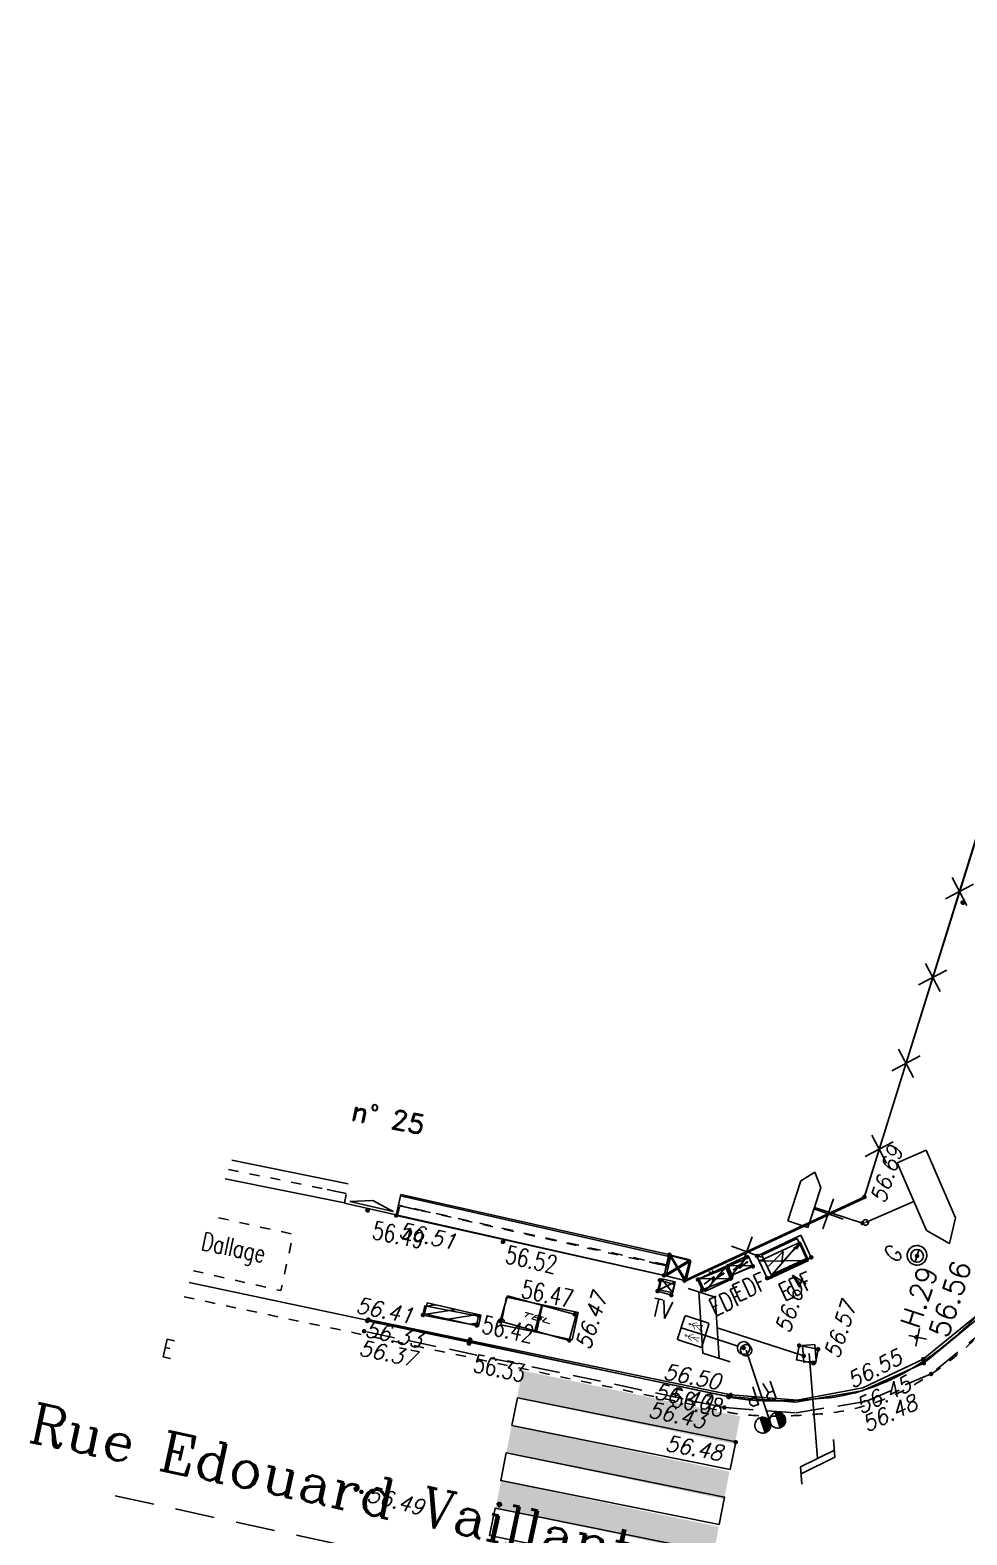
# Model space of a CAD drawing. Extents: x 661843 to 662062, y 6866352 to 6866909.
# Drawn here: x 661843.16 to 661859.83, y 6866376.35 to 6866403.12 of the extents above; entities that cross this region are included whole.
import ezdxf
from ezdxf.enums import TextEntityAlignment as Align

# ---------------------------------------------------------------- set-up
doc = ezdxf.new("R2010")
doc.units = 0
for name, pattern in [('CONTINU', [0]), ('DISCONTINU', [0.75, 0.5, -0.25]), ('GRILLE', [0.4, 0.2, -0.2]), ('JSI_TCO', [1, 0.5, 0.5]), ('JSI_TIC', [0.2, 0.08, 0.01, -0.1, 0.01]), ('JSI_TIM2', [0.6, 0.3, 0.05, -0.2, 0.05])]:
    doc.linetypes.add(name, pattern=pattern)
doc.layers.get('0').update_dxf_attribs({"linetype": 'CONTINUOUS'})
for name, color, linetype in [('ALTI', 140, 'CONTINUOUS'), ('BORDURE', 7, 'CONTINU'), ('GEO_ALTI-PIC', 7, 'CONTINUOUS'), ('GEO_ALTICOT', 7, 'CONTINUOUS'), ('GEO_BATI_S', 44, 'CONTINUOUS'), ('GEO_CHANGE_REVET', 252, 'DISCONTINU'), ('GEO_CLOTURE', 7, 'CONTINUOUS'), ('GEO_CLOTURE_S', 7, 'CONTINUOUS'), ('GEO_DALLE', 7, 'CONTINUOUS'), ('GEO_DIVERS', 7, 'CONTINUOUS'), ('GEO_EDF_S', 1, 'CONTINUOUS'), ('GEO_FEUX', 7, 'CONTINUOUS'), ('GEO_GDF_S', 30, 'CONTINUOUS'), ('GEO_LIGNE_CONT', 252, 'CONTINUOUS'), ('GEO_MOB_URB_S', 7, 'CONTINUOUS'), ('GEO_MUR', 1, 'CONTINUOUS'), ('GEO_MUR_S', 7, 'CONTINUOUS'), ('GEO_PANNEAU', 7, 'CONTINUOUS'), ('GEO_TEL_S', 6, 'CONTINUOUS'), ('GEO_TROTTOIR_BAS', 7, 'CONTINUOUS'), ('GEO_TROTTOIR_HAUT', 252, 'CONTINUOUS'), ('LIMITE', 7, 'CONTINUOUS'), ('MARQUAGE', 7, 'CONTINUOUS'), ('MOB', 6, 'CONTINUOUS'), ('NUMEROS', 1, 'CONTINUOUS'), ('OBJDIVERS', 104, 'CONTINUOUS'), ('OBJEAU', 4, 'CONTINUOUS'), ('OBJEDF', 240, 'CONTINUOUS'), ('OBJGAZ', 30, 'CONTINUOUS'), ('OBJSLT', 200, 'CONTINUOUS'), ('POINTS-POLYGO', 7, 'CONTINUOUS'), ('POLYGO', 240, 'CONTINUOUS'), ('SIGNAL', 6, 'CONTINUOUS'), ('TEXTE', 7, 'CONTINUOUS'), ('VOIRIE', 7, 'CONTINUOUS'), ('Z', 4, 'CONTINUOUS')]:
    doc.layers.add(name, color=color, linetype=linetype)
doc.styles.add('36-2', font='romans.shx', dxfattribs={"height": 0.36})
doc.styles.add('5-2', font='romand.shx', dxfattribs={"height": 0.35})
doc.styles.add('7-2', font='romanc.shx', dxfattribs={"height": 0.7})
doc.styles.add('ROMANS', font='romans.shx', dxfattribs={"width": 0.95, "oblique": 13.5, "height": 5})
doc.styles.get("Standard").update_dxf_attribs({"font": 'romans.shx'})
doc.linetypes.add('JSI_CLOX', pattern='A,0.8,0.1,[135,jsi_form.shx,S=0.05,R=0,X=0,Y=0],0.1', length=1)
doc.linetypes.add('JSI_MUD', pattern='A,0.0001,[130,jsi_form.shx,S=0.5,R=0,X=0.875,Y=0],-0.75', length=0.7501)
doc.linetypes.add('JSI_MUG', pattern='A,0.0001,[130,jsi_form.shx,S=0.5,R=0,X=-0.125,Y=0],-0.75', length=0.7501)

# ---------------------------------------------------------------- blocks, each defined once
blk = doc.blocks.new('PTTOPO')
at = {"color": 0, "const_width": 0.04}
blk.add_lwpolyline([(0, 0.02, 1), (0, -0.02, 1)], format="xyb", close=True, dxfattribs=at)
at = {"color": 0}
blk.add_point((0, 0), dxfattribs=at)
at = {"layer": 'GEO_ALTICOT', "style": 'ROMANS', "oblique": 13.5, "width": 0.95}
blk.add_attdef('ALT', text='', height=0.28, dxfattribs=at).set_placement((0.1, -0.1), align=Align.TOP_LEFT)
blk = doc.blocks.new('P707', base_point=(80.25, 76.5))
for p, q in [((79.75, 77.699), (79.75, 78.199)), ((79.75, 78.199), (80.749, 78.199)), ((80.749, 78.199), (81.049, 77.949)), ((81.049, 77.949), (80.749, 77.699)), ((80.25, 77.699), (79.75, 77.699)), ((80.25, 76.5), (80.25, 77.699)), ((80.749, 77.699), (80.25, 77.699))]:
    blk.add_line(p, q)
blk = doc.blocks.new('P800')
blk.add_line((-0.148, 0), (0.148, 0))
blk.add_circle((0.002, 0), 0.152)
blk = doc.blocks.new('P740', base_point=(80.25, 61.5))
for p, q in [((80.924, 64.604), (80.924, 63.929)), ((79.574, 63.794), (80.924, 64.334)), ((80.924, 63.929), (79.574, 63.389)), ((79.574, 63.119), (79.574, 63.794)), ((80.25, 61.5), (80.25, 63.659))]:
    blk.add_line(p, q)
blk = doc.blocks.new('P610')
blk.add_line((0, 0.149), (0, 0.956))
blk.add_lwpolyline([(0.28, 0.956), (-0.28, 0.956, -0.414214), (-0.3, 0.976), (-0.3, 1.536, -0.414214), (-0.28, 1.556), (0.28, 1.556, -0.414214), (0.3, 1.536), (0.3, 0.976, -0.414214)], format="xyb", close=True)
blk.add_lwpolyline([(0, 1.556), (0, 0.956)])
at = {"flags": 128}
for points, const_width in [([(-0.189, 1.292), (-0.214, 1.231)], 0.0154), ([(-0.098, 1.293), (-0.07, 1.234)], 0.0154), ([(0.046, 1.098), (0.071, 1.083)], 0.0149), ([(0.188, 1.081), (0.212, 1.09)], 0.0149), ([(0.194, 1.296), (0.22, 1.239)], 0.0149)]:
    blk.add_lwpolyline(points, dxfattribs=dict(at, const_width=const_width))
for points, const_width in [([(-0.143, 1.376), (-0.143, 1.231), (-0.19, 1.067)], 0.0154), ([(-0.143, 1.228), (-0.099, 1.063)], 0.0154), ([(0.142, 1.33), (0.117, 1.279), (0.06, 1.246)], 0.0149), ([(0.141, 1.375), (0.15, 1.238), (0.066, 1.079)], 0.0149), ([(0.15, 1.234), (0.213, 1.081)], 0.0149)]:
    blk.add_lwpolyline(points, dxfattribs=dict(const_width=const_width))
for points, const_width in [([(-0.144, 1.323, 0.434599), (-0.189, 1.292, 0.434599)], 0.0154), ([(-0.144, 1.323, -0.434599), (-0.098, 1.293, -0.434599)], 0.0154), ([(0.149, 1.324, -0.434599), (0.194, 1.296, -0.434599)], 0.0149)]:
    blk.add_lwpolyline(points, format="xyb", dxfattribs=dict(const_width=const_width))
for points, const_width in [([(-0.148, 1.414, 1), (-0.139, 1.377, 1)], 0.0154), ([(0.137, 1.411, 1), (0.145, 1.374, 1)], 0.0149)]:
    blk.add_lwpolyline(points, format="xyb", close=True, dxfattribs=dict(const_width=const_width))
blk.add_circle((0, 0), 0.149)
blk = doc.blocks.new('P336')
for p, q in [((0, 1), (1, 1)), ((0, 1), (0, 0)), ((0.1, 0.95), (0.9, 0.95)), ((0.1, 0.95), (0.1, 0.05)), ((0.9, 0.95), (0.9, 0.05)), ((1, 1), (1, 0)), ((0.133, 0.423), (0.532, 0.713)), ((0.532, 0.713), (0.41, 0.338)), ((0.41, 0.338), (0.885, 0.683)), ((0.885, 0.683), (0.743, 0.637)), ((0.885, 0.683), (0.797, 0.562)), ((0, 0), (1, 0)), ((0.1, 0.05), (0.9, 0.05))]:
    blk.add_line(p, q)
blk = doc.blocks.new('P337')
for p, q in [((0, 1), (1, 1)), ((0, 1), (0, 0)), ((1, 1), (1, 0)), ((0.133, 0.423), (0.532, 0.713)), ((0.532, 0.713), (0.41, 0.338)), ((0.41, 0.338), (0.885, 0.683)), ((0.885, 0.683), (0.743, 0.637)), ((0.885, 0.683), (0.797, 0.562)), ((0, 0), (1, 0))]:
    blk.add_line(p, q)
at = {"flags": 128}
for points in [[(0.45, 1), (0.45, 1.28)], [(0.55, 1), (0.55, 1.28)]]:
    blk.add_lwpolyline(points, dxfattribs=at)
blk = doc.blocks.new('P350', base_point=(55.25, 52.5))
for p, q in [((56.249, 53.499), (55.25, 53.499)), ((55.25, 53.499), (55.25, 52.5)), ((56.249, 52.5), (56.249, 53.499)), ((55.25, 52.5), (56.249, 52.5))]:
    blk.add_line(p, q)
blk = doc.blocks.new('P361')
for p, q in [((0, 0.999), (0.999, 0)), ((0, 0), (0.999, 0.999))]:
    blk.add_line(p, q)
at = {"flags": 128}
blk.add_lwpolyline([(0.999, 0), (0.999, 0.999), (0, 0.999), (0, 0)], close=True, dxfattribs=at)
blk = doc.blocks.new('P396', base_point=(67.75, 76.5))
for p, q in [((68.749, 77.499), (67.75, 77.499)), ((67.75, 77.499), (67.75, 76.5)), ((68.749, 76.5), (68.749, 77.499)), ((67.75, 76.5), (68.749, 76.5))]:
    blk.add_line(p, q)
blk = doc.blocks.new('P385')
for p, q in [((0, 1), (1, 1)), ((0, 1), (0, 0)), ((0.5, 0), (0.5, 1)), ((1, 1), (1, 0)), ((0, 0), (1, 0))]:
    blk.add_line(p, q)
at = {"style": 'ROMANS', "oblique": 13.5, "width": 0.95}
blk.add_text('TEL', height=0.2, dxfattribs=at).set_placement((0.254, 0.413))
blk = doc.blocks.new('GEOCROIX')
at = {"color": 0, "linetype": 'BYBLOCK'}
for p, q in [((-0.5, 0.5), (0.5, -0.5)), ((-0.5, -0.5), (0.5, 0.5))]:
    blk.add_line(p, q, dxfattribs=at)
blk = doc.blocks.new('$B_200')
at = {"color": 0, "linetype": 'BYBLOCK', "flags": 128}
for points in [[(0, -0.5, -0.414214), (-0.5, 0, -0.414214), (0, 0.5)], [(0, -0.5, 0.414214), (0.5, 0, 0.414214), (0, 0.5)]]:
    blk.add_lwpolyline(points, format="xyb", dxfattribs=at)
blk = doc.blocks.new('$B_107')
at = {"color": 0, "linetype": 'BYBLOCK', "flags": 128}
for points in [[(-0.5, 0.625), (-0.5, 1)], [(-0.5, 1), (0.375, 1)], [(0.375, 0.625), (0.625, 0.8125), (0.375, 1)], [(-0.5, 0.625), (0.375, 0.625)], [(0, 0.625), (0, 0)]]:
    blk.add_lwpolyline(points, dxfattribs=at)
blk = doc.blocks.new('$Y_001')
at = {"color": 0, "linetype": 'BYBLOCK', "flags": 128}
for points in [[(-0.5, 0), (0.5, 0)], [(0, -0.5), (0, 0.5)]]:
    blk.add_lwpolyline(points, dxfattribs=at)
blk = doc.blocks.new('TCPOINT')
at = {"color": 0}
blk.add_point((0, 0), dxfattribs=at)
at = {"layer": 'NUMEROS', "style": '36-2'}
blk.add_attdef('MAT', (0.1, 0.1), '', height=0.36, dxfattribs=at)
at = {"layer": 'Z', "style": 'ROMANS'}
blk.add_attdef('ALT', text='', height=0.36, dxfattribs=at).set_placement((0.1, -0.1), align=Align.TOP_LEFT)
blk = doc.blocks.new('$B_124')
at = {"linetype": 'CONTINUOUS'}
for points in [[(-0.094, 0.812, -0.414214), (-0.187, 0.906, -0.414214), (-0.094, 1)], [(0.094, 0.812, -0.414214), (0, 0.906, -0.414214), (0.094, 1)]]:
    blk.add_hatch(color=0, dxfattribs=at).paths.add_polyline_path(points)
at = {"color": 0, "linetype": 'BYBLOCK', "flags": 128}
for points in [[(-0.094, 0.812, -0.414214), (-0.187, 0.906, -0.414214), (-0.094, 1)], [(0.094, 0.812, -0.414214), (0, 0.906, -0.414214), (0.094, 1)]]:
    blk.add_lwpolyline(points, format="xyb", close=True, dxfattribs=at)
for points in [[(-0.094, 1, -0.414214), (0, 0.906, -0.414214), (-0.094, 0.812)], [(0.094, 1, -0.414214), (0.188, 0.906, -0.414214), (0.094, 0.812)]]:
    blk.add_lwpolyline(points, format="xyb", dxfattribs=at)
for points in [[(0, 0.938), (0, 0)], [(-0.156, 0.438), (-0.156, 0.656), (-0.094, 0.656), (-0.062, 0.625), (-0.062, 0.594), (-0.094, 0.562), (-0.156, 0.562)], [(-0.094, 0.562), (-0.062, 0.438)], [(0.062, 0.438), (0.062, 0.656), (0.125, 0.656), (0.156, 0.625), (0.156, 0.594), (0.125, 0.562), (0.062, 0.562)]]:
    blk.add_lwpolyline(points, dxfattribs=at)
blk = doc.blocks.new('$B_030')
at = {"color": 0, "linetype": 'BYBLOCK', "flags": 128}
for points in [[(0, 0), (0, 1)], [(0, 1), (1, 1)], [(0, 1), (1, 0)], [(0, 0), (1, 1)], [(1, 0), (1, 1)], [(0, 0), (1, 0)]]:
    blk.add_lwpolyline(points, dxfattribs=at)
blk = doc.blocks.new('$B_137')
at = {"color": 0, "linetype": 'BYBLOCK', "flags": 128}
for points in [[(-0.156, 0.875), (0.156, 1), (0.156, 1.156)], [(-0.156, 0.781), (-0.156, 0.938), (0.156, 1.062)], [(0, 0), (0, 0.938)]]:
    blk.add_lwpolyline(points, dxfattribs=at)
blk.add_lwpolyline([(-0.055, -0.075), (0.055, -0.075), (0.055, 0.075), (-0.055, 0.075)], close=True)
blk = doc.blocks.new('$B_001')
at = {"color": 0, "linetype": 'BYBLOCK', "flags": 128}
for points in [[(0, 0), (0, 1)], [(0, 1), (1, 1)], [(1, 0), (1, 1)], [(0, 0), (1, 0)]]:
    blk.add_lwpolyline(points, dxfattribs=at)
blk = doc.blocks.new('$B_038')
at = {"color": 0, "linetype": 'BYBLOCK', "flags": 128}
blk.add_lwpolyline([(-0.5, 0.5), (0.5, 0.5), (0.5, -0.5), (-0.5, -0.5)], close=True, dxfattribs=at)
for points in [[(-0.344, 0.5), (-0.5, 0.188)], [(0.031, 0.5), (-0.469, -0.5)], [(0.438, 0.5), (-0.062, -0.5)], [(0.5, -0.188), (0.344, -0.5)]]:
    blk.add_lwpolyline(points, dxfattribs=at)
blk = doc.blocks.new('$B_027')
at = {"color": 0, "linetype": 'BYBLOCK', "flags": 128}
for points in [[(-0.5, -0.5), (0.5, -0.5), (0.5, -0.188)], [(-0.5, -0.5), (-0.5, -0.188)]]:
    blk.add_lwpolyline(points, dxfattribs=at)
blk.add_lwpolyline([(-0.406, -0.406), (0.406, -0.406), (0, -0.188)], close=True, dxfattribs=at)
blk = doc.blocks.new('$B_210')
at = {"linetype": 'CONTINUOUS'}
blk.add_hatch(color=0, dxfattribs=at).paths.add_polyline_path([(0, -0.5, -1), (0, 0.5, -1)])
at = {"color": 0, "linetype": 'BYBLOCK', "flags": 128}
blk.add_lwpolyline([(0, -0.5, -1), (0, 0.5, -1)], format="xyb", close=True, dxfattribs=at)

msp = doc.modelspace()

# ---------------------------------------------------------------- hatches: boundary and pattern name
at = {"layer": 'MARQUAGE', "linetype": 'CONTINUOUS', "ltscale": 2}
for points in [[(661851.82, 6866378.787), (661851.915, 6866379.278), (661855.792, 6866378.461), (661855.696, 6866377.97)], [(661851.63, 6866377.805), (661851.725, 6866378.296), (661855.601, 6866377.479), (661855.506, 6866376.989)], [(661851.44, 6866376.823), (661851.535, 6866377.314), (661855.411, 6866376.498), (661855.316, 6866376.007)]]:
    msp.add_hatch(color=256, dxfattribs=at).paths.add_polyline_path(points)

# ---------------------------------------------------------------- linework, layer by layer
at = {"layer": 'BORDURE', "linetype": 'JSI_TCO', "ltscale": 2, "elevation": 57.333, "flags": 128}
msp.add_lwpolyline([(661845.99, 6866380.845), (661855.587, 6866378.808, 0.027837), (661855.92, 6866378.758, 0.020398), (661856.314, 6866378.738, 0.015403), (661856.767, 6866378.746, 0.011959), (661857.28, 6866378.783, 0.054554), (661858.024, 6866378.937, 0.047423), (661858.703, 6866379.231, 0.041287), (661859.364, 6866379.67, 0.015476), (661859.69, 6866379.943, 0.017391), (661859.981, 6866380.22, 0.019482), (661860.236, 6866380.501, 0.021695), (661860.454, 6866380.787, 0.044449), (661860.755, 6866381.309, 0.010857), (661861.089, 6866382.072, 0.008318), (661861.211, 6866382.386, 0.011712), (661861.303, 6866382.654), (661867.503, 6866402.271), (661873.272, 6866420.357)], format="xyb", dxfattribs=at)
at = {"layer": 'GEO_CHANGE_REVET'}
msp.add_polyline3d([(661883.738, 6866452.611, 55.974), (661880.375, 6866441.993, 56.038), (661877.231, 6866432.09, 56.127), (661874.073, 6866422.2, 56.186), (661870.208, 6866409.956, 56.255), (661866.912, 6866399.637, 56.304), (661863.488, 6866388.881, 56.379), (661861.438, 6866382.509, 56.439), (661861.016, 6866381.209, 56.452), (661860.246, 6866380.082, 56.464), (661859.189, 6866379.216, 56.477), (661858.022, 6866378.726, 56.461), (661856.773, 6866378.523, 56.444), (661855.51, 6866378.62, 56.428), (661849.1, 6866379.976, 56.366)], dxfattribs=at)
at = {"layer": 'GEO_CLOTURE'}
msp.add_polyline3d([(661861.357, 6866393.144, 56.612), (661860.372, 6866389.974, 56.636), (661858.002, 6866382.365, 56.694), (661854.801, 6866380.876, 56.625)], dxfattribs=at)
at = {"layer": 'GEO_DALLE'}
msp.add_polyline3d([(661856.841, 6866379.722, 56.581), (661857.18, 6866379.656, 56.574), (661857.13, 6866379.4, 56.576), (661856.792, 6866379.466, 56.579)], close=True, dxfattribs=at)
at = {"layer": 'GEO_LIGNE_CONT'}
for points in [[(661855.614, 6866377.517), (661855.713, 6866378.007), (661851.828, 6866378.791), (661851.729, 6866378.301)], [(661855.416, 6866376.537), (661855.515, 6866377.027), (661851.63, 6866377.811), (661851.531, 6866377.321)], [(661855.218, 6866375.557), (661855.317, 6866376.047), (661851.432, 6866376.831), (661851.333, 6866376.341)]]:
    msp.add_lwpolyline(points, close=True, dxfattribs=at)
at = {"layer": 'GEO_MUR'}
for p, q in [((661849.672, 6866382.035, 56.597), (661849.755, 6866382.406, 56.597)), ((661854.438, 6866380.97, 56.597), (661854.521, 6866381.341, 56.597))]:
    msp.add_line(p, q, dxfattribs=at)
at = {"layer": 'GEO_MUR', "elevation": 56.597, "flags": 128}
msp.add_lwpolyline([(661854.521, 6866381.341), (661849.755, 6866382.406)], dxfattribs=at)
at = {"layer": 'GEO_MUR'}
msp.add_polyline3d([(661854.438, 6866380.97, 56.597), (661849.672, 6866382.035, 56.508)], dxfattribs=at)
at = {"layer": 'GEO_MUR_S', "linetype": 'GRILLE', "elevation": 56.597, "flags": 128}
msp.add_lwpolyline([(661854.48, 6866381.156), (661849.713, 6866382.22)], dxfattribs=at)
at = {"layer": 'GEO_TROTTOIR_BAS'}
msp.add_polyline3d([(661861.432, 6866383.192, 56.403), (661861.245, 6866382.591, 56.413), (661860.828, 6866381.337, 56.424), (661860.081, 6866380.248, 56.435), (661859.06, 6866379.409, 56.447), (661857.962, 6866378.916, 56.432), (661856.775, 6866378.714, 56.417), (661855.576, 6866378.816, 56.402), (661849.157, 6866380.159, 56.332)], dxfattribs=at)
at = {"layer": 'GEO_TROTTOIR_HAUT'}
msp.add_polyline3d([(661867.796, 6866403.364, 56.401), (661867.596, 6866402.776, 56.407), (661867.408, 6866402.266, 56.358), (661867.041, 6866401.17, 56.371), (661865.528, 6866396.184, 56.377), (661865.313, 6866395.503, 56.454), (661865.122, 6866394.948, 56.374), (661864.223, 6866392.095, 56.396), (661863.975, 6866391.303, 56.473), (661863.217, 6866388.915, 56.483), (661862.17, 6866385.757, 56.523), (661862.01, 6866385.217, 56.417), (661861.715, 6866384.24, 56.418), (661861.374, 6866383.219, 56.434), (661861.204, 6866382.651, 56.538), (661860.806, 6866381.399, 56.542), (661860.068, 6866380.311, 56.546), (661859.05, 6866379.48, 56.55), (661857.977, 6866378.968, 56.534), (661856.808, 6866378.751, 56.518), (661855.623, 6866378.844, 56.502), (661849.173, 6866380.184, 56.409)], dxfattribs=at)
at = {"layer": 'LIMITE', "linetype": 'JSI_MUD', "ltscale": 0.35}
for p, q in [((661848.441, 6866382.498, 113.822), (661848.784, 6866382.428, 113.824)), ((661854.171, 6866381.208, 113.908), (661854.513, 6866381.131, 113.913))]:
    msp.add_line(p, q, dxfattribs=at)
at = {"layer": 'LIMITE', "linetype": 'JSI_MUG', "ltscale": 0.35}
msp.add_line((661849.734, 6866382.209, 113.839), (661850.075, 6866382.132, 113.845), dxfattribs=at)
at = {"layer": 'LIMITE', "linetype": 'JSI_CLOX', "ltscale": 2, "elevation": 57.333, "flags": 128}
msp.add_lwpolyline([(661854.829, 6866380.873), (661857.99, 6866382.335), (661861.391, 6866393.206)], dxfattribs=at)
at = {"layer": 'LIMITE', "linetype": 'JSI_TCO', "ltscale": 2, "elevation": 57.333, "flags": 128}
for points in [[(661846.746, 6866383.021), (661848.819, 6866382.6)], [(661846.63, 6866382.687), (661848.749, 6866382.257)], [(661849.772, 6866382.38), (661854.551, 6866381.301)], [(661849.695, 6866382.038), (661854.474, 6866380.96)]]:
    msp.add_lwpolyline(points, dxfattribs=at)
at = {"layer": 'LIMITE', "linetype": 'JSI_TIC', "ltscale": 2, "elevation": 57.333, "flags": 128}
for points in [[(661846.688, 6866382.854), (661848.784, 6866382.428)], [(661849.734, 6866382.209), (661854.513, 6866381.131)]]:
    msp.add_lwpolyline(points, dxfattribs=at)
at = {"layer": 'MARQUAGE', "linetype": 'JSI_TIM2', "ltscale": 2, "elevation": 57.333, "flags": 128}
msp.add_lwpolyline([(661844.672, 6866377.048), (661850.652, 6866375.75), (661850.652, 6866375.75)], dxfattribs=at)
at = {"layer": 'VOIRIE', "linetype": 'JSI_TIC', "ltscale": 2, "elevation": 57.333, "flags": 128}
msp.add_lwpolyline([(661845.901, 6866380.588), (661855.531, 6866378.544, 0.027666), (661855.89, 6866378.49, 0.020699), (661856.31, 6866378.468, 0.015349), (661856.778, 6866378.476, 0.012006), (661857.305, 6866378.514, 0.054512), (661858.107, 6866378.68, 0.047216), (661858.83, 6866378.992, 0.041441), (661859.531, 6866379.458, 0.01561), (661859.873, 6866379.744, 0.017458), (661860.177, 6866380.035, 0.019452), (661860.445, 6866380.331, 0.021531), (661860.676, 6866380.633, 0.044427), (661861, 6866381.196, 0.010996), (661861.341, 6866381.975, 0.008346), (661861.466, 6866382.296, 0.011644), (661861.561, 6866382.573), (661867.76, 6866402.19), (661873.53, 6866420.275)], format="xyb", dxfattribs=at)
msp.add_lwpolyline([(661846.063, 6866381.053), (661847.621, 6866380.698), (661847.836, 6866381.7), (661846.398, 6866382.02)], dxfattribs=at)

# ---------------------------------------------------------------- block references
at = {"layer": 'ALTI', "linetype": 'CONTINUOUS'}
for p, xscale, yscale, rotation in [((661859.754, 6866387.599, 57.333), 0.0599999999977487, 0.0599999999977487, 72.62720580370504), ((661849.163, 6866382.127, 57.333), 0.0599999999614309, 0.0599999999614309, 348.5145872813644), ((661851.573, 6866381.567, 57.333), 0.060000000078051, 0.060000000078051, 347.2826596927039), ((661852.221, 6866380.202, 57.333), 0.0599999999612552, 0.0599999999612552, 348.0184461629166), ((661850.967, 6866379.76, 57.333), 0.0599999999612552, 0.0599999999612552, 348.0184461629166), ((661850.985, 6866379.825, 57.333), 0.0599999999612552, 0.0599999999612552, 348.0184461629166), ((661855.587, 6866378.808, 57.333), 0.0600000000030145, 0.0600000000030145, 348.0197944432962)]:
    msp.add_blockref('$B_210', p, dxfattribs=dict(at, xscale=xscale, yscale=yscale, rotation=rotation))
at = {"layer": 'GEO_ALTI-PIC'}
ref = msp.add_blockref('PTTOPO', (661858.002, 6866382.365, 56.694), dxfattribs=at)
ref.add_attrib('ALT', '56.69', dxfattribs={"layer": 'GEO_ALTICOT', "height": 0.28, "rotation": 71.3561, "style": 'ROMANS', "oblique": 13.5, "width": 0.95}).set_placement((661858.099, 6866382.321, 56.694), align=Align.TOP_LEFT)
ref = msp.add_blockref('PTTOPO', (661849.672, 6866382.035, 56.508), dxfattribs=at)
ref.add_attrib('ALT', '56.51', dxfattribs={"layer": 'GEO_ALTICOT', "height": 0.28, "rotation": 347.4065, "style": 'ROMANS', "oblique": 13.5, "width": 0.95}).set_placement((661849.758, 6866381.92, 56.508), align=Align.TOP_LEFT)
for p in [(661857.969, 6866381.9, 56.677), (661854.534, 6866381.338, 56.597), (661856.091, 6866381.315, 56.636), (661858.939, 6866381.315, 56.623), (661855.578, 6866381.132, 56.6), (661856.018, 6866381.13, 56.607), (661854.363, 6866380.881, 56.578), (661854.438, 6866380.97, 56.597), (661854.801, 6866380.876, 56.625), (661855.04, 6866380.895, 56.569), (661855.617, 6866380.912, 56.596), (661855.643, 6866380.974, 56.6), (661856.272, 6866380.92, 56.614), (661854.322, 6866380.69, 56.564), (661854.567, 6866380.618, 56.561), (661855.115, 6866380.71, 56.569), (661850.147, 6866380.264, 56.443), (661851.147, 6866380.243, 56.47), (661852.848, 6866380.275, 56.492), (661851.103, 6866380.079, 56.448), (661851.524, 6866380.154, 56.462), (661855.854, 6866379.679, 56.56), (661856.841, 6866379.722, 56.581), (661858.927, 6866379.869, 56.568), (661856.923, 6866379.537, 56.54), (661857.093, 6866379.407, 56.55)]:
    msp.add_blockref('PTTOPO', p, dxfattribs=at)
ref = msp.add_blockref('PTTOPO', (661857.057, 6866381.29, 56.64), dxfattribs=at)
ref.add_attrib('ALT', '56.64', dxfattribs={"layer": 'GEO_ALTICOT', "height": 0.28, "rotation": 72, "style": 'ROMANS', "oblique": 13.5, "width": 0.95}).set_placement((661856.407, 6866380.008, 56.64), align=Align.TOP_LEFT)
ref = msp.add_blockref('PTTOPO', (661849.173, 6866380.184, 56.409), dxfattribs=at)
ref.add_attrib('ALT', '56.41', dxfattribs={"layer": 'GEO_ALTICOT', "height": 0.28, "rotation": 348.2628, "style": 'ROMANS', "oblique": 13.5, "width": 0.95}).set_placement((661848.993, 6866380.587, 56.409), align=Align.TOP_LEFT)
ref = msp.add_blockref('PTTOPO', (661852.751, 6866379.814, 56.469), dxfattribs=at)
ref.add_attrib('ALT', '56.47', dxfattribs={"layer": 'GEO_ALTICOT', "height": 0.28, "rotation": 72, "style": 'ROMANS', "oblique": 13.5, "width": 0.95}).set_placement((661852.851, 6866379.714, 56.469), align=Align.TOP_LEFT)
ref = msp.add_blockref('PTTOPO', (661857.18, 6866379.656, 56.574), dxfattribs=at)
ref.add_attrib('ALT', '56.57', dxfattribs={"layer": 'GEO_ALTICOT', "height": 0.28, "rotation": 72, "style": 'ROMANS', "oblique": 13.5, "width": 0.95}).set_placement((661857.28, 6866379.556, 56.574), align=Align.TOP_LEFT)
ref = msp.add_blockref('PTTOPO', (661849.1, 6866379.976, 56.366), dxfattribs=at)
ref.add_attrib('ALT', '56.37', dxfattribs={"layer": 'GEO_ALTICOT', "height": 0.28, "rotation": 348.056, "style": 'ROMANS', "oblique": 13.5, "width": 0.95}).set_placement((661849.049, 6866379.827, 56.366), align=Align.TOP_LEFT)
ref = msp.add_blockref('PTTOPO', (661849.157, 6866380.159, 56.332), dxfattribs=at)
ref.add_attrib('ALT', '56.33', dxfattribs={"layer": 'GEO_ALTICOT', "height": 0.28, "rotation": 348.1814, "style": 'ROMANS', "oblique": 13.5, "width": 0.95}).set_placement((661849.157, 6866380.159, 56.332), align=Align.TOP_LEFT)
ref = msp.add_blockref('PTTOPO', (661859.05, 6866379.48, 56.55), dxfattribs=at)
ref.add_attrib('ALT', '56.55', dxfattribs={"layer": 'GEO_ALTICOT', "height": 0.28, "rotation": 26.8654, "style": 'ROMANS', "oblique": 13.5, "width": 0.95}).set_placement((661857.661, 6866379.203, 56.55), align=Align.TOP_LEFT)
ref = msp.add_blockref('PTTOPO', (661859.06, 6866379.409, 56.447), dxfattribs=at)
ref.add_attrib('ALT', '56.45', dxfattribs={"layer": 'GEO_ALTICOT', "height": 0.28, "rotation": 25.5642, "style": 'ROMANS', "oblique": 13.5, "width": 0.95}).set_placement((661857.818, 6866378.751, 56.447), align=Align.TOP_LEFT)
ref = msp.add_blockref('PTTOPO', (661855.623, 6866378.844, 56.502), dxfattribs=at)
ref.add_attrib('ALT', '56.50', dxfattribs={"layer": 'GEO_ALTICOT', "height": 0.28, "rotation": 349.0178, "style": 'ROMANS', "oblique": 13.5, "width": 0.95}).set_placement((661854.462, 6866379.405, 56.502), align=Align.TOP_LEFT)
ref = msp.add_blockref('PTTOPO', (661859.189, 6866379.216, 56.477), dxfattribs=at)
ref.add_attrib('ALT', '56.48', dxfattribs={"layer": 'GEO_ALTICOT', "height": 0.28, "rotation": 24.3832, "style": 'ROMANS', "oblique": 13.5, "width": 0.95}).set_placement((661857.927, 6866378.434, 56.477), align=Align.TOP_LEFT)
ref = msp.add_blockref('PTTOPO', (661855.576, 6866378.816, 56.402), dxfattribs=at)
ref.add_attrib('ALT', '56.40', dxfattribs={"layer": 'GEO_ALTICOT', "height": 0.28, "rotation": 348.1814, "style": 'ROMANS', "oblique": 13.5, "width": 0.95}).set_placement((661854.303, 6866379.054, 56.402), align=Align.TOP_LEFT)
ref = msp.add_blockref('PTTOPO', (661855.51, 6866378.62, 56.428), dxfattribs=at)
ref.add_attrib('ALT', '56.43', dxfattribs={"layer": 'GEO_ALTICOT', "height": 0.28, "rotation": 348.056, "style": 'ROMANS', "oblique": 13.5, "width": 0.95}).set_placement((661854.198, 6866378.726, 56.428), align=Align.TOP_LEFT)
ref = msp.add_blockref('PTTOPO', (661855.712, 6866378.003, 56.477), dxfattribs=at)
ref.add_attrib('ALT', '56.48', dxfattribs={"layer": 'GEO_ALTICOT', "height": 0.28, "rotation": 349.332, "style": 'ROMANS', "oblique": 13.5, "width": 0.95}).set_placement((661854.496, 6866378.132, 56.477), align=Align.TOP_LEFT)
ref = msp.add_blockref('PTTOPO', (661849.052, 6866377.119, 56.486), dxfattribs=at)
ref.add_attrib('ALT', '56.49', dxfattribs={"layer": 'GEO_ALTICOT', "height": 0.28, "rotation": 345.6721, "style": 'ROMANS', "oblique": 13.5, "width": 0.95}).set_placement((661849.199, 6866377.226, 56.486), align=Align.TOP_LEFT)
at = {"layer": 'GEO_BATI_S', "xscale": 0.3751203139134075, "yscale": 0.3799710506573319, "rotation": 345.4562358607987}
msp.add_blockref('P361', (661854.438, 6866380.97, 56.597), dxfattribs=at)
at = {"layer": 'GEO_CLOTURE_S'}
for p, xscale, yscale, zscale, rotation in [((661859.694, 6866387.797), 0.3999999997861228, 0.3999999997861228, 0.3999999997861228, 252.698237218926), ((661859.218, 6866386.269), 0.3999999997861228, 0.3999999997861228, 0.3999999997861228, 252.698237218926), ((661858.742, 6866384.741), 0.3999999997861228, 0.3999999997861228, 0.3999999997861228, 252.698237218926), ((661858.266, 6866383.214), 0.3999999997861228, 0.3999999997861228, 0.3999999997861228, 252.698237218926), ((661857.357, 6866382.065), 0.3999999999017869, 0.3999999999017869, 0.3999999999017869, 204.9550273440397), ((661855.906, 6866381.39), 0.3999999999017869, 0.3999999999017869, 0.3999999999017869, 204.9550273440397)]:
    msp.add_blockref('GEOCROIX', p, dxfattribs=dict(at, xscale=xscale, yscale=yscale, zscale=zscale, rotation=rotation))
at = {"layer": 'GEO_DIVERS', "xscale": 0.2555921164298129, "yscale": 0.1946625774726272, "rotation": 343.6850980843367}
msp.add_blockref('P350', (661854.322, 6866380.69, 56.564), dxfattribs=at)
at = {"layer": 'GEO_EDF_S'}
for name, p, xscale, yscale, rotation in [('P336', (661856.272, 6866380.92, 56.614), 0.8677956498538769, 0.4343396155163646, 25.20077223635498), ('P337', (661855.643, 6866380.974, 56.6), 0.4057846228213522, 0.1700769243761897, 22.60900365721301), ('P337', (661855.115, 6866380.71, 56.569), 0.5411561698268386, 0.2000132044777274, 21.98622129922291)]:
    msp.add_blockref(name, p, dxfattribs=dict(at, xscale=xscale, yscale=yscale, rotation=rotation))
at = {"layer": 'GEO_EDF_S', "xscale": 0.7500000000838128, "yscale": 0.7500000000838128, "zscale": 0.7500000000838128, "rotation": 72.00000000322989}
msp.add_blockref('P740', (661856.923, 6866379.537, 56.54), dxfattribs=at)
at = {"layer": 'GEO_FEUX', "xscale": 0.7500000000838128, "yscale": 0.7500000000838128, "zscale": 0.7500000000838128, "rotation": 72.00000000322989}
msp.add_blockref('P610', (661855.854, 6866379.679, 56.56), dxfattribs=at)
at = {"layer": 'GEO_GDF_S', "xscale": 0.7500000000838128, "yscale": 0.7500000000838128, "zscale": 0.7500000000838128, "rotation": 72.00000000322989}
msp.add_blockref('P800', (661858.939, 6866381.315, 56.623), dxfattribs=at)
at = {"layer": 'GEO_MOB_URB_S', "xscale": 0.9735994298809115, "yscale": 0.169816667214036, "rotation": 349.0582383107999}
msp.add_blockref('P396', (661850.147, 6866380.264, 56.443), dxfattribs=at)
at = {"layer": 'GEO_PANNEAU', "xscale": 0.7500000000838128, "yscale": 0.7500000000838128, "zscale": 0.7500000000838128, "rotation": 72.00000000322989}
msp.add_blockref('P707', (661857.969, 6866381.9, 56.677), dxfattribs=at)
at = {"layer": 'GEO_TEL_S', "xscale": 1.273096335776727, "yscale": 0.4701991695910692, "rotation": 344.5009432678576}
msp.add_blockref('P385', (661851.524, 6866380.154, 56.462), dxfattribs=at)
at = {"layer": 'LIMITE', "linetype": 'CONTINUOUS'}
for name, p, xscale, yscale, rotation in [('$B_027', (661849.278, 6866382.391, 57.333), 0.9704601229983217, 0.5000000000742785, 347.0036049018252), ('$B_030', (661854.474, 6866380.96, 57.333), 0.3649799172321255, 0.3649999996540815, 346.2937258458606)]:
    msp.add_blockref(name, p, dxfattribs=dict(at, xscale=xscale, yscale=yscale, rotation=rotation))
at = {"layer": 'MOB', "linetype": 'CONTINUOUS', "xscale": 0.9820876791883258, "yscale": 0.1999999996568045, "rotation": 346.9629468583419}
msp.add_blockref('$B_038', (661850.678, 6866380.273, 57.333), dxfattribs=at)
at = {"layer": 'OBJDIVERS', "linetype": 'CONTINUOUS'}
for name, p, xscale, yscale, rotation in [('$B_030', (661854.348, 6866380.714, 57.333), 0.2499829794398319, 0.1999999996568045, 347.2785353004601), ('$B_001', (661851.533, 6866380.092, 57.333), 0.6500501211913873, 0.5000000000742785, 348.0188882324942), ('$B_001', (661852.169, 6866379.957, 57.333), 0.6499521288571904, 0.5000000000742785, 348.0171307571529)]:
    msp.add_blockref(name, p, dxfattribs=dict(at, xscale=xscale, yscale=yscale, rotation=rotation))
at = {"layer": 'OBJEDF', "linetype": 'CONTINUOUS'}
for name, p, xscale, yscale, rotation in [('$B_030', (661855.634, 6866380.965, 57.333), 0.4199481514065713, 0.1999999996568045, 24.80868138865436), ('$B_030', (661856.282, 6866380.897, 57.333), 0.7999938312777031, 0.359999999569679, 24.81233792174632), ('$B_030', (661855.16, 6866380.681, 57.333), 0.5500293536588501, 0.2499999995714944, 24.81212433128273), ('$B_137', (661857.02, 6866379.583, 57.333), 2.000000000080283, 2.000000000080283, 184.4911650191938)]:
    msp.add_blockref(name, p, dxfattribs=dict(at, xscale=xscale, yscale=yscale, rotation=rotation))
at = {"layer": 'OBJGAZ', "linetype": 'CONTINUOUS', "xscale": 0.3500000001918732, "yscale": 0.3500000001918732, "rotation": 48.71835215418648}
msp.add_blockref('$B_200', (661858.938, 6866381.326, 57.333), dxfattribs=at)
at = {"layer": 'OBJSLT', "linetype": 'CONTINUOUS'}
for name, xscale, yscale, rotation in [('$B_124', 1.499999999994356, 1.499999999994356, 198.4211963352748), ('$B_200', 0.1999999999776917, 0.1999999999776917, 172.0774640021398)]:
    msp.add_blockref(name, (661855.898, 6866379.639, 57.333), dxfattribs=dict(at, xscale=xscale, yscale=yscale, rotation=rotation))
at = {"layer": 'POINTS-POLYGO'}
ref = msp.add_blockref('TCPOINT', (661858.95, 6866379.867, 57.333), dxfattribs=dict(at, rotation=359.518964722964))
ref.add_attrib('MAT', 'H.29', (661858.971, 6866380, 57.333), dxfattribs={"layer": 'NUMEROS', "height": 0.36, "rotation": 71.9188, "style": '36-2'})
ref.add_attrib('ALT', '56.56', dxfattribs={"layer": 'Z', "height": 0.36, "rotation": 71.9188, "style": 'ROMANS'}).set_placement((661859.142, 6866379.944, 57.333), align=Align.TOP_LEFT)
at = {"layer": 'POLYGO', "linetype": 'CONTINUOUS', "xscale": 0.3200000000209822, "yscale": 0.3200000000209822, "zscale": 0.3200000000209822, "rotation": 348.0799646896258}
msp.add_blockref('$Y_001', (661858.95, 6866379.867, 113.888), dxfattribs=at)
at = {"layer": 'SIGNAL', "linetype": 'CONTINUOUS'}
for name, xscale, yscale, rotation in [('$B_107', 1.499999999973957, 1.499999999973957, 293.4342546273917), ('$B_200', 0.1000000001134953, 0.1000000001134953, 204.8094986551033)]:
    msp.add_blockref(name, (661858.023, 6866381.911, 57.333), dxfattribs=dict(at, xscale=xscale, yscale=yscale, rotation=rotation))

# ---------------------------------------------------------------- texts
at = {"layer": 'ALTI', "linetype": 'CONTINUOUS', "width": 0.75}
for s, rotation, p in [('56.49', 348.5146, (661849.288, 6866381.938, 57.333)), ('56.52', 347.2827, (661851.663, 6866381.508, 57.333)), ('56.33', 348.0184, (661851.091, 6866379.57, 57.333)), ('56.38', 348.0198, (661854.618, 6866378.955, 57.333))]:
    msp.add_text(s, height=0.32, rotation=rotation, dxfattribs=at).set_placement(p, align=Align.TOP_LEFT)
msp.add_text('56.47', height=0.32, rotation=348.0184, dxfattribs=at).set_placement((661851.909, 6866380.736, 57.333), align=Align.MIDDLE_LEFT)
msp.add_text('56.42', height=0.32, rotation=348.0184, dxfattribs=at).set_placement((661851.175, 6866379.948, 57.333))
at = {"layer": 'OBJDIVERS', "linetype": 'CONTINUOUS', "width": 0.75}
msp.add_text('TV', height=0.32, rotation=347.2827, dxfattribs=at).set_placement((661854.435, 6866380.531, 57.333), align=Align.TOP_CENTER)
at = {"layer": 'OBJEAU', "linetype": 'CONTINUOUS', "width": 0.75}
msp.add_text('E', height=0.32, rotation=348.0184, dxfattribs=at).set_placement((661845.553, 6866379.842, 57.333), align=Align.TOP_LEFT)
at = {"layer": 'OBJEDF', "linetype": 'CONTINUOUS', "width": 0.75}
for p in [(661855.891, 6866380.908, 57.333), (661856.713, 6866380.92, 57.333), (661855.476, 6866380.651, 57.333)]:
    msp.add_text('EDF', height=0.32, rotation=24.8095, dxfattribs=at).set_placement(p, align=Align.TOP_CENTER)
at = {"layer": 'OBJGAZ', "linetype": 'CONTINUOUS', "width": 0.75}
msp.add_text('G', height=0.32, rotation=48.7184, dxfattribs=at).set_placement((661858.321, 6866381.385, 57.333), align=Align.TOP_LEFT)
at = {"layer": 'TEXTE'}
for s, height, rotation, style, p in [('n° 25', 0.35, 348.0305, '5-2', (661848.848, 6866383.74, 57.333)), ('Rue Edouard Vaillant', 0.7, 347.8612, '7-2', (661843.098, 6866378.024, 57.333))]:
    msp.add_text(s, height=height, rotation=rotation, dxfattribs=dict(at, style=style)).set_placement(p)
at = {"layer": 'TEXTE', "linetype": 'CONTINUOUS', "width": 0.75}
msp.add_text('Dallage', height=0.32, rotation=348.1116, dxfattribs=at).set_placement((661846.779, 6866381.467, 57.333), align=Align.MIDDLE_CENTER)

doc.saveas('drawing.dxf')
